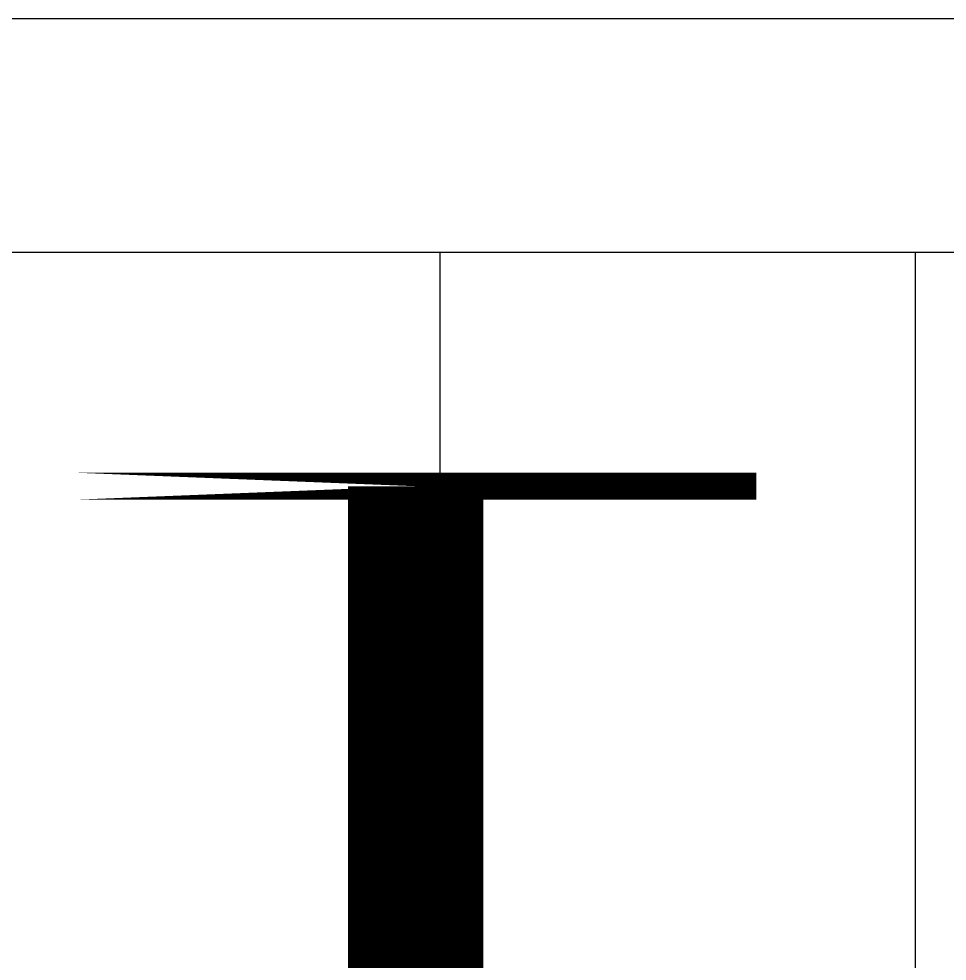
# Model space of a CAD drawing. Header units: inches. Extents: x 16928 to 514628, y -1471 to 241387.
# Drawn here: x 172310 to 172906, y 32985 to 33590 of the extents above; entities that cross this region are included whole.
import ezdxf

# ---------------------------------------------------------------- set-up
doc = ezdxf.new("R2010")
doc.units = ezdxf.units.IN
doc.header["$MEASUREMENT"] = 0
for name, color, linetype in [('FITTING', 8, 'Continuous'), ('stair', 8, 'Continuous'), ('WALL', 1, 'Continuous')]:
    doc.layers.add(name, color=color, linetype=linetype)

msp = doc.modelspace()

# ---------------------------------------------------------------- linework, layer by layer
at = {"layer": 'FITTING', "color": 3, "const_width": 86.78}
msp.add_lwpolyline([(172564.33, 32249.04), (172564.33, 33290.38)], dxfattribs=at)
at = {"layer": 'FITTING', "color": 3, "const_width": 17.36}
msp.add_lwpolyline([(172345.62, 33290.38), (172783.05, 33290.38)], close=True, dxfattribs=at)
at = {"layer": 'stair'}
for p, q in [((172579.96, 33440.43), (172579.96, 32115.43)), ((172884.96, 33440.43), (172884.96, 32115.43))]:
    msp.add_line(p, q, dxfattribs=at)
at = {"layer": 'WALL'}
for p, q in [((175529.96, 33590.43), (171529.96, 33590.43)), ((175529.96, 33440.43), (168104.96, 33440.43))]:
    msp.add_line(p, q, dxfattribs=at)

doc.saveas('drawing.dxf')
